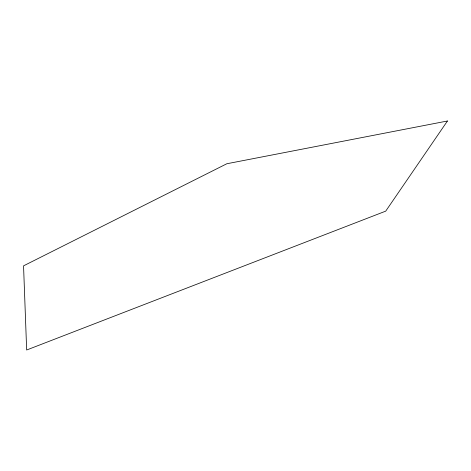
<?xml version="1.0" encoding="UTF-8"?>
<svg xmlns="http://www.w3.org/2000/svg" width="471" height="471" viewBox="0 0 471 471"><rect width="100%" height="100%" fill="white"/><g stroke="black" fill="none" stroke-linecap="round" stroke-linejoin="round"><path stroke-width="0.71" d="M447.45 120.994L385.714 211.138L26.659 350.006L23.55 265.844L226.828 163.749L447.45 120.994"/></g></svg>
